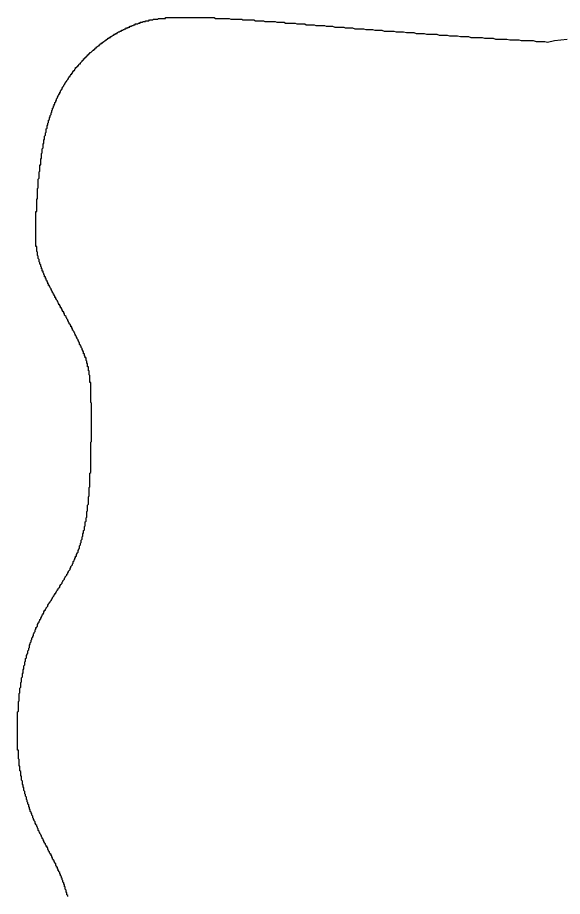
# Model space of a CAD drawing. Header units: millimetres. Extents: x 289 to 9778, y -894 to 6380.
# Drawn here: x 7126.77 to 7133.62, y 618.26 to 629.31 of the extents above; entities that cross this region are included whole.
import ezdxf

# ---------------------------------------------------------------- set-up
doc = ezdxf.new("R2010")
doc.units = ezdxf.units.MM

msp = doc.modelspace()

# ---------------------------------------------------------------- linework, layer by layer
for points in [[(7127.4, 618.258, 0), (7127.4, 618.268, 0), (7127.39, 618.278, 0), (7127.39, 618.278, 0), (7127.39, 618.288, 0), (7127.39, 618.288, 0), (7127.39, 618.298, 0), (7127.39, 618.308, 0), (7127.38, 618.308, 0), (7127.38, 618.318, 0), (7127.38, 618.328, 0), (7127.38, 618.328, 0), (7127.38, 618.338, 0), (7127.37, 618.348, 0), (7127.37, 618.348, 0), (7127.37, 618.358, 0), (7127.37, 618.358, 0), (7127.37, 618.368, 0), (7127.37, 618.378, 0), (7127.36, 618.378, 0), (7127.36, 618.388, 0), (7127.36, 618.398, 0), (7127.36, 618.398, 0), (7127.36, 618.408, 0), (7127.35, 618.408, 0), (7127.35, 618.418, 0), (7127.35, 618.428, 0), (7127.35, 618.428, 0), (7127.34, 618.438, 0), (7127.34, 618.438, 0), (7127.34, 618.448, 0), (7127.34, 618.458, 0), (7127.34, 618.458, 0), (7127.33, 618.468, 0), (7127.33, 618.478, 0), (7127.33, 618.478, 0), (7127.33, 618.488, 0), (7127.32, 618.488, 0), (7127.32, 618.498, 0), (7127.32, 618.508, 0), (7127.32, 618.508, 0), (7127.31, 618.518, 0), (7127.31, 618.518, 0), (7127.31, 618.528, 0), (7127.31, 618.538, 0), (7127.3, 618.538, 0), (7127.3, 618.548, 0), (7127.3, 618.548, 0), (7127.3, 618.558, 0), (7127.29, 618.568, 0), (7127.29, 618.568, 0), (7127.29, 618.578, 0), (7127.28, 618.578, 0), (7127.28, 618.588, 0), (7127.28, 618.598, 0), (7127.28, 618.598, 0), (7127.27, 618.608, 0), (7127.27, 618.608, 0), (7127.27, 618.618, 0), (7127.27, 618.628, 0), (7127.26, 618.628, 0), (7127.26, 618.638, 0), (7127.26, 618.638, 0), (7127.25, 618.648, 0), (7127.25, 618.658, 0), (7127.25, 618.658, 0), (7127.25, 618.668, 0), (7127.24, 618.678, 0), (7127.24, 618.678, 0), (7127.24, 618.688, 0), (7127.23, 618.688, 0), (7127.23, 618.698, 0), (7127.23, 618.708, 0), (7127.22, 618.708, 0), (7127.22, 618.718, 0), (7127.22, 618.718, 0), (7127.21, 618.728, 0), (7127.21, 618.738, 0), (7127.21, 618.738, 0), (7127.21, 618.748, 0), (7127.2, 618.748, 0), (7127.2, 618.758, 0), (7127.2, 618.768, 0), (7127.19, 618.768, 0), (7127.19, 618.778, 0), (7127.19, 618.788, 0), (7127.18, 618.788, 0), (7127.18, 618.798, 0), (7127.18, 618.798, 0), (7127.17, 618.808, 0), (7127.17, 618.818, 0), (7127.17, 618.818, 0), (7127.16, 618.828, 0), (7127.16, 618.838, 0), (7127.16, 618.838, 0), (7127.15, 618.848, 0), (7127.15, 618.848, 0), (7127.15, 618.858, 0), (7127.15, 618.868, 0), (7127.14, 618.868, 0), (7127.14, 618.878, 0), (7127.14, 618.888, 0), (7127.13, 618.888, 0), (7127.13, 618.898, 0), (7127.13, 618.898, 0), (7127.12, 618.908, 0), (7127.12, 618.918, 0), (7127.12, 618.918, 0), (7127.11, 618.928, 0), (7127.11, 618.938, 0), (7127.11, 618.938, 0), (7127.1, 618.948, 0), (7127.1, 618.958, 0), (7127.1, 618.958, 0), (7127.09, 618.968, 0), (7127.09, 618.978, 0), (7127.09, 618.978, 0), (7127.08, 618.988, 0), (7127.08, 618.988, 0), (7127.08, 618.998, 0), (7127.07, 619.008, 0), (7127.07, 619.008, 0), (7127.07, 619.018, 0), (7127.06, 619.028, 0), (7127.06, 619.028, 0), (7127.06, 619.038, 0), (7127.05, 619.048, 0), (7127.05, 619.048, 0), (7127.05, 619.058, 0), (7127.04, 619.068, 0), (7127.04, 619.068, 0), (7127.04, 619.078, 0), (7127.03, 619.088, 0), (7127.03, 619.088, 0), (7127.03, 619.098, 0), (7127.03, 619.108, 0), (7127.02, 619.118, 0), (7127.02, 619.118, 0), (7127.02, 619.128, 0), (7127.01, 619.138, 0), (7127.01, 619.138, 0), (7127.01, 619.148, 0), (7127, 619.158, 0), (7127, 619.158, 0), (7127, 619.168, 0), (7126.99, 619.178, 0), (7126.99, 619.178, 0), (7126.99, 619.188, 0), (7126.99, 619.198, 0), (7126.98, 619.208, 0), (7126.98, 619.208, 0), (7126.98, 619.218, 0), (7126.97, 619.228, 0), (7126.97, 619.228, 0), (7126.97, 619.238, 0), (7126.96, 619.248, 0), (7126.96, 619.258, 0), (7126.96, 619.258, 0), (7126.96, 619.268, 0), (7126.95, 619.278, 0), (7126.95, 619.278, 0), (7126.95, 619.288, 0), (7126.95, 619.298, 0), (7126.94, 619.308, 0), (7126.94, 619.308, 0), (7126.94, 619.318, 0), (7126.93, 619.328, 0), (7126.93, 619.338, 0), (7126.93, 619.338, 0), (7126.93, 619.348, 0), (7126.92, 619.358, 0), (7126.92, 619.368, 0), (7126.92, 619.368, 0), (7126.92, 619.378, 0), (7126.91, 619.388, 0), (7126.91, 619.388, 0), (7126.91, 619.398, 0), (7126.91, 619.408, 0), (7126.9, 619.418, 0), (7126.9, 619.418, 0), (7126.9, 619.428, 0), (7126.9, 619.438, 0), (7126.89, 619.448, 0), (7126.89, 619.448, 0), (7126.89, 619.458, 0), (7126.89, 619.468, 0), (7126.88, 619.478, 0), (7126.88, 619.488, 0), (7126.88, 619.488, 0), (7126.88, 619.498, 0), (7126.88, 619.508, 0), (7126.87, 619.518, 0), (7126.87, 619.518, 0), (7126.87, 619.528, 0), (7126.87, 619.538, 0), (7126.86, 619.548, 0), (7126.86, 619.548, 0), (7126.86, 619.558, 0), (7126.86, 619.568, 0), (7126.86, 619.578, 0), (7126.85, 619.588, 0), (7126.85, 619.588, 0), (7126.85, 619.598, 0), (7126.85, 619.608, 0), (7126.85, 619.618, 0), (7126.85, 619.628, 0), (7126.84, 619.628, 0), (7126.84, 619.638, 0), (7126.84, 619.648, 0), (7126.84, 619.658, 0), (7126.84, 619.658, 0), (7126.83, 619.668, 0), (7126.83, 619.678, 0), (7126.83, 619.688, 0), (7126.83, 619.698, 0), (7126.83, 619.708, 0), (7126.83, 619.708, 0), (7126.82, 619.718, 0), (7126.82, 619.728, 0), (7126.82, 619.738, 0), (7126.82, 619.748, 0), (7126.82, 619.748, 0), (7126.82, 619.758, 0), (7126.82, 619.768, 0), (7126.81, 619.778, 0), (7126.81, 619.788, 0), (7126.81, 619.788, 0), (7126.81, 619.798, 0), (7126.81, 619.808, 0), (7126.81, 619.818, 0), (7126.81, 619.828, 0), (7126.8, 619.838, 0), (7126.8, 619.838, 0), (7126.8, 619.848, 0), (7126.8, 619.858, 0), (7126.8, 619.868, 0), (7126.8, 619.878, 0), (7126.8, 619.888, 0), (7126.8, 619.898, 0), (7126.79, 619.898, 0), (7126.79, 619.908, 0), (7126.79, 619.918, 0), (7126.79, 619.928, 0), (7126.79, 619.938, 0), (7126.79, 619.948, 0), (7126.79, 619.958, 0), (7126.79, 619.958, 0), (7126.79, 619.968, 0), (7126.79, 619.978, 0), (7126.78, 619.988, 0), (7126.78, 619.998, 0), (7126.78, 620.008, 0), (7126.78, 620.018, 0), (7126.78, 620.018, 0), (7126.78, 620.028, 0), (7126.78, 620.038, 0), (7126.78, 620.048, 0), (7126.78, 620.058, 0), (7126.78, 620.068, 0), (7126.78, 620.078, 0), (7126.78, 620.088, 0), (7126.78, 620.098, 0), (7126.77, 620.098, 0), (7126.77, 620.108, 0), (7126.77, 620.118, 0), (7126.77, 620.128, 0), (7126.77, 620.138, 0), (7126.77, 620.148, 0), (7126.77, 620.158, 0), (7126.77, 620.168, 0), (7126.77, 620.178, 0), (7126.77, 620.188, 0), (7126.77, 620.188, 0), (7126.77, 620.198, 0), (7126.77, 620.208, 0), (7126.77, 620.218, 0), (7126.77, 620.228, 0), (7126.77, 620.238, 0), (7126.77, 620.248, 0), (7126.77, 620.258, 0), (7126.77, 620.268, 0), (7126.77, 620.278, 0), (7126.77, 620.288, 0), (7126.77, 620.298, 0), (7126.77, 620.308, 0), (7126.77, 620.318, 0), (7126.77, 620.318, 0), (7126.77, 620.328, 0), (7126.77, 620.338, 0), (7126.77, 620.348, 0), (7126.77, 620.358, 0), (7126.77, 620.368, 0), (7126.77, 620.378, 0), (7126.77, 620.388, 0), (7126.77, 620.398, 0), (7126.77, 620.408, 0), (7126.77, 620.418, 0), (7126.77, 620.428, 0), (7126.77, 620.438, 0), (7126.77, 620.448, 0), (7126.77, 620.458, 0), (7126.77, 620.468, 0), (7126.77, 620.478, 0), (7126.77, 620.488, 0), (7126.77, 620.498, 0), (7126.77, 620.508, 0), (7126.77, 620.518, 0), (7126.77, 620.528, 0), (7126.77, 620.538, 0), (7126.77, 620.548, 0), (7126.77, 620.558, 0), (7126.77, 620.568, 0), (7126.77, 620.578, 0), (7126.78, 620.588, 0), (7126.78, 620.598, 0), (7126.78, 620.608, 0), (7126.78, 620.618, 0), (7126.78, 620.628, 0), (7126.78, 620.638, 0), (7126.78, 620.648, 0), (7126.78, 620.658, 0), (7126.78, 620.668, 0), (7126.78, 620.678, 0), (7126.78, 620.688, 0), (7126.78, 620.698, 0), (7126.78, 620.708, 0), (7126.79, 620.718, 0), (7126.79, 620.728, 0), (7126.79, 620.738, 0), (7126.79, 620.748, 0), (7126.79, 620.758, 0), (7126.79, 620.768, 0), (7126.79, 620.778, 0), (7126.79, 620.788, 0), (7126.79, 620.798, 0), (7126.79, 620.808, 0), (7126.8, 620.818, 0), (7126.8, 620.828, 0), (7126.8, 620.838, 0), (7126.8, 620.848, 0), (7126.8, 620.858, 0), (7126.8, 620.868, 0), (7126.8, 620.878, 0), (7126.81, 620.888, 0), (7126.81, 620.898, 0), (7126.81, 620.908, 0), (7126.81, 620.918, 0), (7126.81, 620.928, 0), (7126.81, 620.938, 0), (7126.81, 620.948, 0), (7126.82, 620.958, 0), (7126.82, 620.968, 0), (7126.82, 620.978, 0), (7126.82, 620.988, 0), (7126.82, 620.998, 0), (7126.82, 621.008, 0), (7126.83, 621.018, 0), (7126.83, 621.028, 0), (7126.83, 621.038, 0), (7126.83, 621.048, 0), (7126.83, 621.058, 0), (7126.84, 621.068, 0), (7126.84, 621.078, 0), (7126.84, 621.088, 0), (7126.84, 621.098, 0), (7126.84, 621.108, 0), (7126.85, 621.118, 0), (7126.85, 621.128, 0), (7126.85, 621.138, 0), (7126.85, 621.148, 0), (7126.85, 621.158, 0), (7126.86, 621.168, 0), (7126.86, 621.178, 0), (7126.86, 621.188, 0), (7126.86, 621.198, 0), (7126.86, 621.208, 0), (7126.87, 621.218, 0), (7126.87, 621.228, 0), (7126.87, 621.238, 0), (7126.87, 621.248, 0), (7126.88, 621.258, 0), (7126.88, 621.268, 0), (7126.88, 621.278, 0), (7126.88, 621.288, 0), (7126.89, 621.298, 0), (7126.89, 621.308, 0), (7126.89, 621.308, 0), (7126.9, 621.318, 0), (7126.9, 621.328, 0), (7126.9, 621.338, 0), (7126.9, 621.348, 0), (7126.91, 621.358, 0), (7126.91, 621.368, 0), (7126.91, 621.378, 0), (7126.92, 621.388, 0), (7126.92, 621.398, 0), (7126.92, 621.408, 0), (7126.92, 621.418, 0), (7126.93, 621.428, 0), (7126.93, 621.438, 0), (7126.93, 621.448, 0), (7126.94, 621.458, 0), (7126.94, 621.468, 0), (7126.94, 621.478, 0), (7126.95, 621.488, 0), (7126.95, 621.498, 0), (7126.95, 621.508, 0), (7126.96, 621.518, 0), (7126.96, 621.528, 0), (7126.96, 621.528, 0), (7126.97, 621.538, 0), (7126.97, 621.548, 0), (7126.97, 621.558, 0), (7126.98, 621.568, 0), (7126.98, 621.578, 0), (7126.99, 621.588, 0), (7126.99, 621.598, 0), (7126.99, 621.608, 0), (7127, 621.618, 0), (7127, 621.628, 0), (7127, 621.638, 0), (7127.01, 621.638, 0), (7127.01, 621.648, 0), (7127.02, 621.658, 0), (7127.02, 621.668, 0), (7127.02, 621.678, 0), (7127.03, 621.688, 0), (7127.03, 621.698, 0), (7127.04, 621.708, 0), (7127.04, 621.718, 0), (7127.04, 621.718, 0), (7127.05, 621.728, 0), (7127.05, 621.738, 0), (7127.06, 621.748, 0), (7127.06, 621.758, 0), (7127.07, 621.768, 0), (7127.07, 621.768, 0), (7127.07, 621.778, 0), (7127.08, 621.788, 0), (7127.08, 621.798, 0), (7127.09, 621.808, 0), (7127.09, 621.818, 0), (7127.1, 621.818, 0), (7127.1, 621.828, 0), (7127.1, 621.838, 0), (7127.11, 621.848, 0), (7127.11, 621.858, 0), (7127.12, 621.858, 0), (7127.12, 621.868, 0), (7127.13, 621.878, 0), (7127.13, 621.888, 0), (7127.14, 621.898, 0), (7127.14, 621.898, 0), (7127.15, 621.908, 0), (7127.15, 621.918, 0), (7127.15, 621.928, 0), (7127.16, 621.928, 0), (7127.16, 621.938, 0), (7127.17, 621.948, 0), (7127.17, 621.958, 0), (7127.18, 621.958, 0), (7127.18, 621.968, 0), (7127.19, 621.978, 0), (7127.19, 621.988, 0), (7127.2, 621.988, 0), (7127.2, 621.998, 0), (7127.21, 622.008, 0), (7127.21, 622.018, 0), (7127.21, 622.018, 0), (7127.22, 622.028, 0), (7127.22, 622.038, 0), (7127.23, 622.038, 0), (7127.23, 622.048, 0), (7127.24, 622.058, 0), (7127.24, 622.068, 0), (7127.25, 622.068, 0), (7127.25, 622.078, 0), (7127.26, 622.088, 0), (7127.26, 622.098, 0), (7127.26, 622.098, 0), (7127.27, 622.108, 0), (7127.27, 622.118, 0), (7127.28, 622.118, 0), (7127.28, 622.128, 0), (7127.29, 622.138, 0), (7127.29, 622.138, 0), (7127.3, 622.148, 0), (7127.3, 622.158, 0), (7127.3, 622.168, 0), (7127.31, 622.168, 0), (7127.31, 622.178, 0), (7127.32, 622.188, 0), (7127.32, 622.188, 0), (7127.33, 622.198, 0), (7127.33, 622.208, 0), (7127.34, 622.218, 0), (7127.34, 622.218, 0), (7127.34, 622.228, 0), (7127.35, 622.238, 0), (7127.35, 622.238, 0), (7127.36, 622.248, 0), (7127.36, 622.258, 0), (7127.36, 622.258, 0), (7127.37, 622.268, 0), (7127.37, 622.278, 0), (7127.38, 622.288, 0), (7127.38, 622.288, 0), (7127.39, 622.298, 0), (7127.39, 622.308, 0), (7127.39, 622.308, 0), (7127.4, 622.318, 0), (7127.4, 622.328, 0), (7127.41, 622.338, 0), (7127.41, 622.338, 0), (7127.41, 622.348, 0), (7127.42, 622.358, 0), (7127.42, 622.358, 0), (7127.43, 622.368, 0), (7127.43, 622.378, 0), (7127.43, 622.388, 0), (7127.44, 622.388, 0), (7127.44, 622.398, 0), (7127.44, 622.408, 0), (7127.45, 622.418, 0), (7127.45, 622.418, 0), (7127.46, 622.428, 0), (7127.46, 622.438, 0), (7127.46, 622.438, 0), (7127.47, 622.448, 0), (7127.47, 622.458, 0), (7127.47, 622.468, 0), (7127.48, 622.478, 0), (7127.48, 622.478, 0), (7127.48, 622.488, 0), (7127.49, 622.498, 0), (7127.49, 622.508, 0), (7127.49, 622.508, 0), (7127.5, 622.518, 0), (7127.5, 622.528, 0), (7127.5, 622.538, 0), (7127.51, 622.538, 0), (7127.51, 622.548, 0), (7127.51, 622.558, 0), (7127.52, 622.568, 0), (7127.52, 622.578, 0), (7127.52, 622.578, 0), (7127.53, 622.588, 0), (7127.53, 622.598, 0), (7127.53, 622.608, 0), (7127.54, 622.618, 0), (7127.54, 622.628, 0), (7127.54, 622.628, 0), (7127.55, 622.638, 0), (7127.55, 622.648, 0), (7127.55, 622.658, 0), (7127.55, 622.668, 0), (7127.56, 622.678, 0), (7127.56, 622.688, 0), (7127.56, 622.688, 0), (7127.56, 622.698, 0), (7127.57, 622.708, 0), (7127.57, 622.718, 0), (7127.57, 622.728, 0), (7127.57, 622.738, 0), (7127.58, 622.748, 0), (7127.58, 622.758, 0), (7127.58, 622.768, 0), (7127.58, 622.778, 0), (7127.59, 622.788, 0), (7127.59, 622.798, 0), (7127.59, 622.808, 0), (7127.59, 622.818, 0), (7127.6, 622.828, 0), (7127.6, 622.838, 0), (7127.6, 622.848, 0), (7127.6, 622.858, 0), (7127.61, 622.868, 0), (7127.61, 622.878, 0), (7127.61, 622.888, 0), (7127.61, 622.898, 0), (7127.61, 622.908, 0), (7127.62, 622.918, 0), (7127.62, 622.928, 0), (7127.62, 622.938, 0), (7127.62, 622.948, 0), (7127.62, 622.958, 0), (7127.62, 622.968, 0), (7127.63, 622.978, 0), (7127.63, 622.988, 0), (7127.63, 622.998, 0), (7127.63, 623.008, 0), (7127.63, 623.018, 0), (7127.64, 623.028, 0), (7127.64, 623.038, 0), (7127.64, 623.058, 0), (7127.64, 623.068, 0), (7127.64, 623.078, 0), (7127.64, 623.088, 0), (7127.64, 623.098, 0), (7127.65, 623.108, 0), (7127.65, 623.118, 0), (7127.65, 623.128, 0), (7127.65, 623.148, 0), (7127.65, 623.158, 0), (7127.65, 623.168, 0), (7127.65, 623.178, 0), (7127.66, 623.188, 0), (7127.66, 623.198, 0), (7127.66, 623.208, 0), (7127.66, 623.228, 0), (7127.66, 623.238, 0), (7127.66, 623.248, 0), (7127.66, 623.258, 0), (7127.66, 623.268, 0), (7127.66, 623.278, 0), (7127.67, 623.298, 0), (7127.67, 623.308, 0), (7127.67, 623.318, 0), (7127.67, 623.328, 0), (7127.67, 623.338, 0), (7127.67, 623.348, 0), (7127.67, 623.368, 0), (7127.67, 623.378, 0), (7127.67, 623.388, 0), (7127.67, 623.398, 0), (7127.68, 623.408, 0), (7127.68, 623.418, 0), (7127.68, 623.438, 0), (7127.68, 623.448, 0), (7127.68, 623.458, 0), (7127.68, 623.468, 0), (7127.68, 623.478, 0), (7127.68, 623.498, 0), (7127.68, 623.508, 0), (7127.68, 623.518, 0), (7127.68, 623.528, 0), (7127.68, 623.538, 0), (7127.68, 623.558, 0), (7127.68, 623.568, 0), (7127.68, 623.578, 0), (7127.69, 623.588, 0), (7127.69, 623.598, 0), (7127.69, 623.608, 0), (7127.69, 623.628, 0), (7127.69, 623.638, 0), (7127.69, 623.648, 0), (7127.69, 623.658, 0), (7127.69, 623.668, 0), (7127.69, 623.688, 0), (7127.69, 623.698, 0), (7127.69, 623.708, 0), (7127.69, 623.718, 0), (7127.69, 623.728, 0), (7127.69, 623.738, 0), (7127.69, 623.758, 0), (7127.69, 623.768, 0), (7127.69, 623.778, 0), (7127.69, 623.788, 0), (7127.69, 623.798, 0), (7127.69, 623.808, 0), (7127.69, 623.818, 0), (7127.69, 623.838, 0), (7127.69, 623.848, 0), (7127.69, 623.858, 0), (7127.69, 623.868, 0), (7127.69, 623.878, 0), (7127.69, 623.888, 0), (7127.69, 623.898, 0), (7127.69, 623.918, 0), (7127.69, 623.928, 0), (7127.69, 623.938, 0), (7127.69, 623.948, 0), (7127.69, 623.958, 0), (7127.69, 623.968, 0), (7127.7, 623.978, 0), (7127.7, 623.988, 0), (7127.7, 623.998, 0), (7127.7, 624.018, 0), (7127.7, 624.028, 0), (7127.7, 624.038, 0), (7127.7, 624.048, 0), (7127.7, 624.058, 0), (7127.7, 624.068, 0), (7127.7, 624.078, 0), (7127.7, 624.088, 0), (7127.7, 624.098, 0), (7127.7, 624.108, 0), (7127.7, 624.118, 0), (7127.7, 624.128, 0), (7127.7, 624.138, 0), (7127.7, 624.148, 0), (7127.7, 624.158, 0), (7127.7, 624.168, 0), (7127.7, 624.178, 0), (7127.7, 624.188, 0), (7127.7, 624.198, 0), (7127.7, 624.208, 0), (7127.7, 624.218, 0), (7127.7, 624.228, 0), (7127.7, 624.238, 0), (7127.7, 624.248, 0), (7127.7, 624.258, 0), (7127.7, 624.268, 0), (7127.7, 624.278, 0), (7127.7, 624.288, 0), (7127.7, 624.298, 0), (7127.7, 624.308, 0), (7127.7, 624.318, 0), (7127.7, 624.318, 0), (7127.7, 624.328, 0), (7127.7, 624.338, 0), (7127.7, 624.348, 0), (7127.7, 624.358, 0), (7127.7, 624.368, 0), (7127.7, 624.378, 0), (7127.7, 624.388, 0), (7127.7, 624.388, 0), (7127.7, 624.398, 0), (7127.7, 624.408, 0), (7127.7, 624.418, 0), (7127.7, 624.428, 0), (7127.7, 624.428, 0), (7127.7, 624.438, 0), (7127.7, 624.448, 0), (7127.7, 624.458, 0), (7127.69, 624.468, 0), (7127.69, 624.468, 0), (7127.69, 624.478, 0), (7127.69, 624.488, 0), (7127.69, 624.498, 0), (7127.69, 624.498, 0), (7127.69, 624.508, 0), (7127.69, 624.518, 0), (7127.69, 624.528, 0), (7127.69, 624.528, 0), (7127.69, 624.538, 0), (7127.69, 624.548, 0), (7127.69, 624.558, 0), (7127.69, 624.558, 0), (7127.69, 624.568, 0), (7127.69, 624.578, 0), (7127.69, 624.578, 0), (7127.69, 624.588, 0), (7127.69, 624.598, 0), (7127.69, 624.598, 0), (7127.69, 624.608, 0), (7127.69, 624.618, 0), (7127.69, 624.618, 0), (7127.69, 624.628, 0), (7127.69, 624.638, 0), (7127.69, 624.638, 0), (7127.69, 624.648, 0), (7127.69, 624.648, 0), (7127.69, 624.658, 0), (7127.69, 624.668, 0), (7127.69, 624.668, 0), (7127.69, 624.678, 0), (7127.69, 624.688, 0), (7127.69, 624.688, 0), (7127.69, 624.698, 0), (7127.69, 624.698, 0), (7127.69, 624.708, 0), (7127.69, 624.718, 0), (7127.68, 624.718, 0), (7127.68, 624.728, 0), (7127.68, 624.728, 0), (7127.68, 624.738, 0), (7127.68, 624.738, 0), (7127.68, 624.748, 0), (7127.68, 624.758, 0), (7127.68, 624.758, 0), (7127.68, 624.768, 0), (7127.68, 624.768, 0), (7127.68, 624.778, 0), (7127.68, 624.778, 0), (7127.68, 624.788, 0), (7127.68, 624.788, 0), (7127.68, 624.798, 0), (7127.68, 624.808, 0), (7127.68, 624.808, 0), (7127.67, 624.818, 0), (7127.67, 624.818, 0), (7127.67, 624.828, 0), (7127.67, 624.828, 0), (7127.67, 624.838, 0), (7127.67, 624.838, 0), (7127.67, 624.848, 0), (7127.67, 624.848, 0), (7127.67, 624.858, 0), (7127.67, 624.858, 0), (7127.67, 624.868, 0), (7127.66, 624.868, 0), (7127.66, 624.878, 0), (7127.66, 624.878, 0), (7127.66, 624.888, 0), (7127.66, 624.888, 0), (7127.66, 624.898, 0), (7127.66, 624.898, 0), (7127.66, 624.908, 0), (7127.66, 624.908, 0), (7127.66, 624.918, 0), (7127.65, 624.918, 0), (7127.65, 624.928, 0), (7127.65, 624.928, 0), (7127.65, 624.938, 0), (7127.65, 624.938, 0), (7127.65, 624.948, 0), (7127.65, 624.948, 0), (7127.65, 624.958, 0), (7127.64, 624.958, 0), (7127.64, 624.968, 0), (7127.64, 624.968, 0), (7127.64, 624.978, 0), (7127.64, 624.978, 0), (7127.64, 624.988, 0), (7127.64, 624.988, 0), (7127.63, 624.998, 0), (7127.63, 624.998, 0), (7127.63, 625.008, 0), (7127.63, 625.008, 0), (7127.63, 625.018, 0), (7127.63, 625.028, 0), (7127.62, 625.028, 0), (7127.62, 625.038, 0), (7127.62, 625.038, 0), (7127.62, 625.048, 0), (7127.62, 625.048, 0), (7127.61, 625.058, 0), (7127.61, 625.058, 0), (7127.61, 625.068, 0), (7127.61, 625.068, 0), (7127.61, 625.078, 0), (7127.6, 625.078, 0), (7127.6, 625.088, 0), (7127.6, 625.088, 0), (7127.6, 625.098, 0), (7127.6, 625.108, 0), (7127.59, 625.108, 0), (7127.59, 625.118, 0), (7127.59, 625.118, 0), (7127.59, 625.128, 0), (7127.58, 625.128, 0), (7127.58, 625.138, 0), (7127.58, 625.148, 0), (7127.58, 625.148, 0), (7127.57, 625.158, 0), (7127.57, 625.158, 0), (7127.57, 625.168, 0), (7127.57, 625.178, 0), (7127.56, 625.178, 0), (7127.56, 625.188, 0), (7127.56, 625.188, 0), (7127.55, 625.198, 0), (7127.55, 625.208, 0), (7127.55, 625.208, 0), (7127.55, 625.218, 0), (7127.54, 625.228, 0), (7127.54, 625.228, 0), (7127.54, 625.238, 0), (7127.53, 625.238, 0), (7127.53, 625.248, 0), (7127.53, 625.258, 0), (7127.53, 625.258, 0), (7127.52, 625.268, 0), (7127.52, 625.278, 0), (7127.52, 625.278, 0), (7127.51, 625.288, 0), (7127.51, 625.298, 0), (7127.51, 625.298, 0), (7127.5, 625.308, 0), (7127.5, 625.318, 0), (7127.5, 625.318, 0), (7127.49, 625.328, 0), (7127.49, 625.338, 0), (7127.49, 625.338, 0), (7127.48, 625.348, 0), (7127.48, 625.358, 0), (7127.48, 625.358, 0), (7127.47, 625.368, 0), (7127.47, 625.378, 0), (7127.46, 625.378, 0), (7127.46, 625.388, 0), (7127.46, 625.398, 0), (7127.45, 625.398, 0), (7127.45, 625.408, 0), (7127.45, 625.418, 0), (7127.44, 625.418, 0), (7127.44, 625.428, 0), (7127.44, 625.438, 0), (7127.43, 625.448, 0), (7127.43, 625.448, 0), (7127.42, 625.458, 0), (7127.42, 625.468, 0), (7127.42, 625.468, 0), (7127.41, 625.478, 0), (7127.41, 625.488, 0), (7127.41, 625.488, 0), (7127.4, 625.498, 0), (7127.4, 625.508, 0), (7127.39, 625.518, 0), (7127.39, 625.518, 0), (7127.39, 625.528, 0), (7127.38, 625.538, 0), (7127.38, 625.538, 0), (7127.38, 625.548, 0), (7127.37, 625.558, 0), (7127.37, 625.558, 0), (7127.36, 625.568, 0), (7127.36, 625.578, 0), (7127.36, 625.588, 0), (7127.35, 625.588, 0), (7127.35, 625.598, 0), (7127.35, 625.608, 0), (7127.34, 625.608, 0), (7127.34, 625.618, 0), (7127.33, 625.628, 0), (7127.33, 625.628, 0), (7127.33, 625.638, 0), (7127.32, 625.648, 0), (7127.32, 625.658, 0), (7127.31, 625.658, 0), (7127.31, 625.668, 0), (7127.31, 625.678, 0), (7127.3, 625.678, 0), (7127.3, 625.688, 0), (7127.3, 625.698, 0), (7127.29, 625.698, 0), (7127.29, 625.708, 0), (7127.28, 625.718, 0), (7127.28, 625.718, 0), (7127.28, 625.728, 0), (7127.27, 625.738, 0), (7127.27, 625.738, 0), (7127.27, 625.748, 0), (7127.26, 625.758, 0), (7127.26, 625.768, 0), (7127.25, 625.768, 0), (7127.25, 625.778, 0), (7127.25, 625.788, 0), (7127.24, 625.788, 0), (7127.24, 625.798, 0), (7127.24, 625.808, 0), (7127.23, 625.808, 0), (7127.23, 625.818, 0), (7127.23, 625.828, 0), (7127.22, 625.828, 0), (7127.22, 625.838, 0), (7127.21, 625.848, 0), (7127.21, 625.848, 0), (7127.21, 625.858, 0), (7127.2, 625.868, 0), (7127.2, 625.868, 0), (7127.2, 625.878, 0), (7127.19, 625.888, 0), (7127.19, 625.888, 0), (7127.19, 625.898, 0), (7127.18, 625.908, 0), (7127.18, 625.908, 0), (7127.18, 625.918, 0), (7127.17, 625.928, 0), (7127.17, 625.928, 0), (7127.17, 625.938, 0), (7127.16, 625.938, 0), (7127.16, 625.948, 0), (7127.16, 625.958, 0), (7127.15, 625.958, 0), (7127.15, 625.968, 0), (7127.15, 625.978, 0), (7127.15, 625.978, 0), (7127.14, 625.988, 0), (7127.14, 625.998, 0), (7127.14, 625.998, 0), (7127.13, 626.008, 0), (7127.13, 626.008, 0), (7127.13, 626.018, 0), (7127.13, 626.028, 0), (7127.12, 626.028, 0), (7127.12, 626.038, 0), (7127.12, 626.048, 0), (7127.11, 626.048, 0), (7127.11, 626.058, 0), (7127.11, 626.058, 0), (7127.11, 626.068, 0), (7127.1, 626.078, 0), (7127.1, 626.078, 0), (7127.1, 626.088, 0), (7127.1, 626.088, 0), (7127.09, 626.098, 0), (7127.09, 626.108, 0), (7127.09, 626.108, 0), (7127.09, 626.118, 0), (7127.08, 626.118, 0), (7127.08, 626.128, 0), (7127.08, 626.138, 0), (7127.08, 626.138, 0), (7127.08, 626.148, 0), (7127.07, 626.148, 0), (7127.07, 626.158, 0), (7127.07, 626.158, 0), (7127.07, 626.168, 0), (7127.06, 626.178, 0), (7127.06, 626.178, 0), (7127.06, 626.188, 0), (7127.06, 626.188, 0), (7127.06, 626.198, 0), (7127.06, 626.198, 0), (7127.05, 626.208, 0), (7127.05, 626.218, 0), (7127.05, 626.218, 0), (7127.05, 626.228, 0), (7127.05, 626.228, 0), (7127.04, 626.238, 0), (7127.04, 626.238, 0), (7127.04, 626.248, 0), (7127.04, 626.258, 0), (7127.04, 626.258, 0), (7127.04, 626.268, 0), (7127.04, 626.268, 0), (7127.03, 626.278, 0), (7127.03, 626.278, 0), (7127.03, 626.288, 0), (7127.03, 626.288, 0), (7127.03, 626.298, 0), (7127.03, 626.308, 0), (7127.03, 626.308, 0), (7127.02, 626.318, 0), (7127.02, 626.318, 0), (7127.02, 626.328, 0), (7127.02, 626.328, 0), (7127.02, 626.338, 0), (7127.02, 626.338, 0), (7127.02, 626.348, 0), (7127.02, 626.358, 0), (7127.02, 626.358, 0), (7127.01, 626.368, 0), (7127.01, 626.368, 0), (7127.01, 626.378, 0), (7127.01, 626.378, 0), (7127.01, 626.388, 0), (7127.01, 626.388, 0), (7127.01, 626.398, 0), (7127.01, 626.408, 0), (7127.01, 626.408, 0), (7127.01, 626.418, 0), (7127.01, 626.418, 0), (7127.01, 626.428, 0), (7127, 626.428, 0), (7127, 626.438, 0), (7127, 626.438, 0), (7127, 626.448, 0), (7127, 626.448, 0), (7127, 626.458, 0), (7127, 626.468, 0), (7127, 626.468, 0), (7127, 626.478, 0), (7127, 626.478, 0), (7127, 626.488, 0), (7127, 626.488, 0), (7127, 626.498, 0), (7127, 626.498, 0), (7127, 626.508, 0), (7127, 626.518, 0), (7127, 626.518, 0), (7127, 626.528, 0), (7127, 626.528, 0), (7127, 626.538, 0), (7127, 626.538, 0), (7127, 626.548, 0), (7127, 626.548, 0), (7127, 626.558, 0), (7127, 626.568, 0), (7127, 626.568, 0), (7127, 626.578, 0), (7127, 626.578, 0), (7127, 626.588, 0), (7127, 626.588, 0), (7127, 626.598, 0), (7127, 626.598, 0), (7127, 626.608, 0), (7127, 626.618, 0), (7127, 626.618, 0), (7127, 626.628, 0), (7127, 626.628, 0), (7127, 626.638, 0), (7127, 626.638, 0), (7127, 626.648, 0), (7127, 626.658, 0), (7127, 626.658, 0), (7127, 626.668, 0), (7127, 626.668, 0), (7127, 626.678, 0), (7127, 626.678, 0), (7127, 626.688, 0), (7127, 626.698, 0), (7127, 626.698, 0), (7127, 626.708, 0), (7127, 626.708, 0), (7127, 626.718, 0), (7127, 626.728, 0), (7127, 626.728, 0), (7127, 626.738, 0), (7127, 626.738, 0), (7127, 626.748, 0), (7127, 626.758, 0), (7127, 626.758, 0), (7127, 626.768, 0), (7127, 626.778, 0), (7127, 626.778, 0), (7127, 626.788, 0), (7127, 626.788, 0), (7127, 626.798, 0), (7127, 626.808, 0), (7127, 626.808, 0), (7127, 626.818, 0), (7127, 626.828, 0), (7127, 626.828, 0), (7127, 626.838, 0), (7127, 626.848, 0), (7127, 626.848, 0), (7127, 626.858, 0), (7127, 626.868, 0), (7127.01, 626.868, 0), (7127.01, 626.878, 0), (7127.01, 626.888, 0), (7127.01, 626.888, 0), (7127.01, 626.898, 0), (7127.01, 626.908, 0), (7127.01, 626.908, 0), (7127.01, 626.918, 0), (7127.01, 626.928, 0), (7127.01, 626.938, 0), (7127.01, 626.938, 0), (7127.01, 626.948, 0), (7127.01, 626.958, 0), (7127.01, 626.968, 0), (7127.01, 626.968, 0), (7127.01, 626.978, 0), (7127.01, 626.988, 0), (7127.01, 626.998, 0), (7127.01, 626.998, 0), (7127.01, 627.008, 0), (7127.01, 627.018, 0), (7127.01, 627.028, 0), (7127.02, 627.028, 0), (7127.02, 627.038, 0), (7127.02, 627.048, 0), (7127.02, 627.058, 0), (7127.02, 627.058, 0), (7127.02, 627.068, 0), (7127.02, 627.078, 0), (7127.02, 627.088, 0), (7127.02, 627.098, 0), (7127.02, 627.098, 0), (7127.02, 627.108, 0), (7127.02, 627.118, 0), (7127.02, 627.128, 0), (7127.02, 627.138, 0), (7127.02, 627.138, 0), (7127.02, 627.148, 0), (7127.02, 627.158, 0), (7127.03, 627.168, 0), (7127.03, 627.178, 0), (7127.03, 627.188, 0), (7127.03, 627.188, 0), (7127.03, 627.198, 0), (7127.03, 627.208, 0), (7127.03, 627.218, 0), (7127.03, 627.228, 0), (7127.03, 627.228, 0), (7127.03, 627.238, 0), (7127.03, 627.248, 0), (7127.03, 627.258, 0), (7127.03, 627.268, 0), (7127.03, 627.278, 0), (7127.04, 627.288, 0), (7127.04, 627.288, 0), (7127.04, 627.298, 0), (7127.04, 627.308, 0), (7127.04, 627.318, 0), (7127.04, 627.328, 0), (7127.04, 627.338, 0), (7127.04, 627.338, 0), (7127.04, 627.348, 0), (7127.04, 627.358, 0), (7127.04, 627.368, 0), (7127.05, 627.378, 0), (7127.05, 627.388, 0), (7127.05, 627.398, 0), (7127.05, 627.398, 0), (7127.05, 627.408, 0), (7127.05, 627.418, 0), (7127.05, 627.428, 0), (7127.05, 627.438, 0), (7127.05, 627.448, 0), (7127.05, 627.458, 0), (7127.06, 627.458, 0), (7127.06, 627.468, 0), (7127.06, 627.478, 0), (7127.06, 627.488, 0), (7127.06, 627.498, 0), (7127.06, 627.508, 0), (7127.06, 627.518, 0), (7127.06, 627.528, 0), (7127.06, 627.528, 0), (7127.07, 627.538, 0), (7127.07, 627.548, 0), (7127.07, 627.558, 0), (7127.07, 627.568, 0), (7127.07, 627.578, 0), (7127.07, 627.588, 0), (7127.07, 627.588, 0), (7127.07, 627.598, 0), (7127.08, 627.608, 0), (7127.08, 627.618, 0), (7127.08, 627.628, 0), (7127.08, 627.638, 0), (7127.08, 627.648, 0), (7127.08, 627.648, 0), (7127.08, 627.658, 0), (7127.09, 627.668, 0), (7127.09, 627.678, 0), (7127.09, 627.688, 0), (7127.09, 627.698, 0), (7127.09, 627.708, 0), (7127.09, 627.708, 0), (7127.09, 627.718, 0), (7127.1, 627.728, 0), (7127.1, 627.738, 0), (7127.1, 627.748, 0), (7127.1, 627.758, 0), (7127.1, 627.758, 0), (7127.1, 627.768, 0), (7127.11, 627.778, 0), (7127.11, 627.788, 0), (7127.11, 627.798, 0), (7127.11, 627.808, 0), (7127.11, 627.808, 0), (7127.11, 627.818, 0), (7127.12, 627.828, 0), (7127.12, 627.838, 0), (7127.12, 627.848, 0), (7127.12, 627.858, 0), (7127.12, 627.858, 0), (7127.13, 627.868, 0), (7127.13, 627.878, 0), (7127.13, 627.888, 0), (7127.13, 627.898, 0), (7127.13, 627.898, 0), (7127.13, 627.908, 0), (7127.14, 627.918, 0), (7127.14, 627.928, 0), (7127.14, 627.938, 0), (7127.14, 627.938, 0), (7127.14, 627.948, 0), (7127.15, 627.958, 0), (7127.15, 627.968, 0), (7127.15, 627.978, 0), (7127.15, 627.978, 0), (7127.16, 627.988, 0), (7127.16, 627.998, 0), (7127.16, 628.008, 0), (7127.16, 628.018, 0), (7127.16, 628.018, 0), (7127.17, 628.028, 0), (7127.17, 628.038, 0), (7127.17, 628.048, 0), (7127.17, 628.048, 0), (7127.18, 628.058, 0), (7127.18, 628.068, 0), (7127.18, 628.078, 0), (7127.18, 628.078, 0), (7127.19, 628.088, 0), (7127.19, 628.098, 0), (7127.19, 628.108, 0), (7127.19, 628.108, 0), (7127.2, 628.118, 0), (7127.2, 628.128, 0), (7127.2, 628.128, 0), (7127.2, 628.138, 0), (7127.21, 628.148, 0), (7127.21, 628.158, 0), (7127.21, 628.158, 0), (7127.21, 628.168, 0), (7127.22, 628.178, 0), (7127.22, 628.178, 0), (7127.22, 628.188, 0), (7127.22, 628.198, 0), (7127.23, 628.198, 0), (7127.23, 628.208, 0), (7127.23, 628.218, 0), (7127.24, 628.218, 0), (7127.24, 628.228, 0), (7127.24, 628.238, 0), (7127.24, 628.238, 0), (7127.25, 628.248, 0), (7127.25, 628.258, 0), (7127.25, 628.258, 0), (7127.26, 628.268, 0), (7127.26, 628.278, 0), (7127.26, 628.278, 0), (7127.26, 628.288, 0), (7127.27, 628.298, 0), (7127.27, 628.298, 0), (7127.27, 628.308, 0), (7127.28, 628.318, 0), (7127.28, 628.318, 0), (7127.28, 628.328, 0), (7127.29, 628.338, 0), (7127.29, 628.338, 0), (7127.29, 628.348, 0), (7127.3, 628.348, 0), (7127.3, 628.358, 0), (7127.3, 628.368, 0), (7127.31, 628.368, 0), (7127.31, 628.378, 0), (7127.31, 628.378, 0), (7127.31, 628.388, 0), (7127.32, 628.398, 0), (7127.32, 628.398, 0), (7127.32, 628.408, 0), (7127.33, 628.408, 0), (7127.33, 628.418, 0), (7127.33, 628.428, 0), (7127.34, 628.428, 0), (7127.34, 628.438, 0), (7127.34, 628.438, 0), (7127.35, 628.448, 0), (7127.35, 628.458, 0), (7127.35, 628.458, 0), (7127.36, 628.468, 0), (7127.36, 628.468, 0), (7127.37, 628.478, 0), (7127.37, 628.478, 0), (7127.37, 628.488, 0), (7127.38, 628.498, 0), (7127.38, 628.498, 0), (7127.38, 628.508, 0), (7127.39, 628.508, 0), (7127.39, 628.518, 0), (7127.39, 628.518, 0), (7127.4, 628.528, 0), (7127.4, 628.528, 0), (7127.4, 628.538, 0), (7127.41, 628.538, 0), (7127.41, 628.548, 0), (7127.41, 628.548, 0), (7127.42, 628.558, 0), (7127.42, 628.568, 0), (7127.43, 628.568, 0), (7127.43, 628.578, 0), (7127.43, 628.578, 0), (7127.44, 628.588, 0), (7127.44, 628.588, 0), (7127.44, 628.598, 0), (7127.45, 628.598, 0), (7127.45, 628.608, 0), (7127.46, 628.608, 0), (7127.46, 628.618, 0), (7127.46, 628.618, 0), (7127.47, 628.628, 0), (7127.47, 628.628, 0), (7127.47, 628.638, 0), (7127.48, 628.638, 0), (7127.48, 628.648, 0), (7127.49, 628.648, 0), (7127.49, 628.658, 0), (7127.49, 628.658, 0), (7127.5, 628.668, 0), (7127.5, 628.668, 0), (7127.5, 628.678, 0), (7127.51, 628.678, 0), (7127.51, 628.678, 0), (7127.52, 628.688, 0), (7127.52, 628.688, 0), (7127.52, 628.698, 0), (7127.53, 628.698, 0), (7127.53, 628.708, 0), (7127.54, 628.708, 0), (7127.54, 628.718, 0), (7127.54, 628.718, 0), (7127.55, 628.728, 0), (7127.55, 628.728, 0), (7127.56, 628.728, 0), (7127.56, 628.738, 0), (7127.56, 628.738, 0), (7127.57, 628.748, 0), (7127.57, 628.748, 0), (7127.58, 628.758, 0), (7127.58, 628.758, 0), (7127.58, 628.768, 0), (7127.59, 628.768, 0), (7127.59, 628.768, 0), (7127.6, 628.778, 0), (7127.6, 628.778, 0), (7127.6, 628.788, 0), (7127.61, 628.788, 0), (7127.61, 628.798, 0), (7127.62, 628.798, 0), (7127.62, 628.798, 0), (7127.62, 628.808, 0), (7127.63, 628.808, 0), (7127.63, 628.818, 0), (7127.64, 628.818, 0), (7127.64, 628.818, 0), (7127.64, 628.828, 0), (7127.65, 628.828, 0), (7127.65, 628.838, 0), (7127.66, 628.838, 0), (7127.66, 628.848, 0), (7127.67, 628.848, 0), (7127.67, 628.848, 0), (7127.67, 628.858, 0), (7127.68, 628.858, 0), (7127.68, 628.868, 0), (7127.69, 628.868, 0), (7127.69, 628.868, 0), (7127.7, 628.878, 0), (7127.7, 628.878, 0), (7127.7, 628.878, 0), (7127.71, 628.888, 0), (7127.71, 628.888, 0), (7127.72, 628.898, 0), (7127.72, 628.898, 0), (7127.73, 628.898, 0), (7127.73, 628.908, 0), (7127.73, 628.908, 0), (7127.74, 628.908, 0), (7127.74, 628.918, 0), (7127.75, 628.918, 0), (7127.75, 628.928, 0), (7127.76, 628.928, 0), (7127.76, 628.928, 0), (7127.76, 628.938, 0), (7127.77, 628.938, 0), (7127.77, 628.938, 0), (7127.78, 628.948, 0), (7127.78, 628.948, 0), (7127.79, 628.958, 0), (7127.79, 628.958, 0), (7127.8, 628.958, 0), (7127.8, 628.968, 0), (7127.8, 628.968, 0), (7127.81, 628.968, 0), (7127.81, 628.978, 0), (7127.82, 628.978, 0), (7127.82, 628.978, 0), (7127.83, 628.988, 0), (7127.83, 628.988, 0), (7127.84, 628.988, 0), (7127.84, 628.998, 0), (7127.84, 628.998, 0), (7127.85, 628.998, 0), (7127.85, 629.008, 0), (7127.86, 629.008, 0), (7127.86, 629.008, 0), (7127.87, 629.018, 0), (7127.87, 629.018, 0), (7127.88, 629.018, 0), (7127.88, 629.028, 0), (7127.89, 629.028, 0), (7127.89, 629.028, 0), (7127.89, 629.038, 0), (7127.9, 629.038, 0), (7127.9, 629.038, 0), (7127.91, 629.048, 0), (7127.91, 629.048, 0), (7127.92, 629.048, 0), (7127.92, 629.058, 0), (7127.93, 629.058, 0), (7127.93, 629.058, 0), (7127.94, 629.058, 0), (7127.94, 629.068, 0), (7127.95, 629.068, 0), (7127.95, 629.068, 0), (7127.96, 629.078, 0), (7127.96, 629.078, 0), (7127.96, 629.078, 0), (7127.97, 629.088, 0), (7127.97, 629.088, 0), (7127.98, 629.088, 0), (7127.98, 629.088, 0), (7127.99, 629.098, 0), (7127.99, 629.098, 0), (7128, 629.098, 0), (7128, 629.108, 0), (7128.01, 629.108, 0), (7128.01, 629.108, 0), (7128.02, 629.108, 0), (7128.02, 629.118, 0), (7128.03, 629.118, 0), (7128.03, 629.118, 0), (7128.04, 629.128, 0), (7128.04, 629.128, 0), (7128.05, 629.128, 0), (7128.05, 629.128, 0), (7128.06, 629.138, 0), (7128.06, 629.138, 0), (7128.07, 629.138, 0), (7128.07, 629.138, 0), (7128.08, 629.148, 0), (7128.08, 629.148, 0), (7128.09, 629.148, 0), (7128.09, 629.148, 0), (7128.1, 629.158, 0), (7128.1, 629.158, 0), (7128.11, 629.158, 0), (7128.11, 629.158, 0), (7128.12, 629.168, 0), (7128.12, 629.168, 0), (7128.13, 629.168, 0), (7128.13, 629.168, 0), (7128.14, 629.178, 0), (7128.14, 629.178, 0), (7128.15, 629.178, 0), (7128.15, 629.178, 0), (7128.16, 629.178, 0), (7128.16, 629.188, 0), (7128.17, 629.188, 0), (7128.17, 629.188, 0), (7128.18, 629.188, 0), (7128.18, 629.198, 0), (7128.19, 629.198, 0), (7128.19, 629.198, 0), (7128.2, 629.198, 0), (7128.2, 629.198, 0), (7128.21, 629.208, 0), (7128.21, 629.208, 0), (7128.22, 629.208, 0), (7128.22, 629.208, 0), (7128.23, 629.218, 0), (7128.23, 629.218, 0), (7128.24, 629.218, 0), (7128.24, 629.218, 0), (7128.25, 629.218, 0), (7128.25, 629.228, 0), (7128.26, 629.228, 0), (7128.26, 629.228, 0), (7128.27, 629.228, 0), (7128.27, 629.228, 0), (7128.28, 629.228, 0), (7128.29, 629.238, 0), (7128.29, 629.238, 0), (7128.3, 629.238, 0), (7128.3, 629.238, 0), (7128.31, 629.238, 0), (7128.31, 629.248, 0), (7128.32, 629.248, 0), (7128.32, 629.248, 0), (7128.33, 629.248, 0), (7128.34, 629.248, 0), (7128.34, 629.248, 0), (7128.35, 629.258, 0), (7128.35, 629.258, 0), (7128.36, 629.258, 0), (7128.37, 629.258, 0), (7128.37, 629.258, 0), (7128.38, 629.258, 0), (7128.38, 629.268, 0), (7128.39, 629.268, 0), (7128.4, 629.268, 0), (7128.4, 629.268, 0), (7128.41, 629.268, 0), (7128.42, 629.268, 0), (7128.42, 629.268, 0), (7128.43, 629.278, 0), (7128.44, 629.278, 0), (7128.44, 629.278, 0), (7128.45, 629.278, 0), (7128.46, 629.278, 0), (7128.46, 629.278, 0), (7128.47, 629.278, 0), (7128.48, 629.288, 0), (7128.48, 629.288, 0), (7128.49, 629.288, 0), (7128.5, 629.288, 0), (7128.5, 629.288, 0), (7128.51, 629.288, 0), (7128.52, 629.288, 0), (7128.53, 629.288, 0), (7128.53, 629.288, 0), (7128.54, 629.298, 0), (7128.55, 629.298, 0), (7128.55, 629.298, 0), (7128.56, 629.298, 0), (7128.57, 629.298, 0), (7128.58, 629.298, 0), (7128.59, 629.298, 0), (7128.59, 629.298, 0), (7128.6, 629.298, 0), (7128.61, 629.298, 0), (7128.62, 629.298, 0), (7128.63, 629.298, 0), (7128.63, 629.308, 0), (7128.64, 629.308, 0), (7128.65, 629.308, 0), (7128.66, 629.308, 0), (7128.67, 629.308, 0), (7128.68, 629.308, 0), (7128.68, 629.308, 0), (7128.69, 629.308, 0), (7128.7, 629.308, 0), (7128.71, 629.308, 0), (7128.72, 629.308, 0), (7128.73, 629.308, 0), (7128.74, 629.308, 0), (7128.75, 629.308, 0), (7128.76, 629.308, 0), (7128.77, 629.308, 0), (7128.78, 629.308, 0), (7128.79, 629.308, 0), (7128.8, 629.308, 0), (7128.81, 629.308, 0), (7128.82, 629.308, 0), (7128.83, 629.308, 0), (7128.84, 629.308, 0), (7128.85, 629.308, 0), (7128.86, 629.308, 0), (7128.87, 629.308, 0), (7128.88, 629.308, 0), (7128.89, 629.308, 0), (7128.9, 629.308, 0), (7128.91, 629.308, 0), (7128.92, 629.308, 0), (7128.93, 629.308, 0), (7128.94, 629.308, 0), (7128.96, 629.308, 0), (7128.97, 629.308, 0), (7128.98, 629.308, 0), (7128.99, 629.308, 0), (7129, 629.308, 0), (7129.01, 629.308, 0), (7129.03, 629.308, 0), (7129.04, 629.308, 0), (7129.05, 629.308, 0), (7129.06, 629.308, 0), (7129.08, 629.308, 0), (7129.09, 629.308, 0), (7129.1, 629.308, 0), (7129.12, 629.308, 0), (7129.13, 629.308, 0), (7129.14, 629.308, 0), (7129.16, 629.308, 0), (7129.17, 629.308, 0), (7129.18, 629.308, 0), (7129.2, 629.308, 0), (7129.21, 629.308, 0), (7129.23, 629.308, 0), (7129.24, 629.308, 0), (7129.26, 629.298, 0), (7129.27, 629.298, 0), (7129.29, 629.298, 0), (7129.3, 629.298, 0), (7129.32, 629.298, 0), (7129.33, 629.298, 0), (7129.35, 629.298, 0), (7129.36, 629.298, 0), (7129.38, 629.298, 0), (7129.4, 629.298, 0), (7129.41, 629.298, 0), (7129.43, 629.298, 0), (7129.45, 629.288, 0), (7129.46, 629.288, 0), (7129.48, 629.288, 0), (7129.5, 629.288, 0), (7129.51, 629.288, 0), (7129.53, 629.288, 0), (7129.55, 629.288, 0), (7129.57, 629.288, 0), (7129.59, 629.288, 0), (7129.6, 629.278, 0), (7129.62, 629.278, 0), (7129.64, 629.278, 0), (7129.66, 629.278, 0), (7129.68, 629.278, 0), (7129.7, 629.278, 0), (7129.72, 629.278, 0), (7129.74, 629.278, 0), (7129.76, 629.268, 0), (7129.78, 629.268, 0), (7129.8, 629.268, 0), (7129.82, 629.268, 0), (7129.84, 629.268, 0), (7129.86, 629.268, 0), (7129.88, 629.258, 0), (7129.9, 629.258, 0), (7129.92, 629.258, 0), (7129.94, 629.258, 0), (7129.96, 629.258, 0), (7129.98, 629.258, 0), (7130.01, 629.258, 0), (7130.03, 629.248, 0), (7130.05, 629.248, 0), (7130.07, 629.248, 0), (7130.09, 629.248, 0), (7130.12, 629.248, 0), (7130.14, 629.238, 0), (7130.16, 629.238, 0), (7130.19, 629.238, 0), (7130.21, 629.238, 0), (7130.23, 629.238, 0), (7130.26, 629.238, 0), (7130.28, 629.228, 0), (7130.3, 629.228, 0), (7130.33, 629.228, 0), (7130.35, 629.228, 0), (7130.38, 629.228, 0), (7130.4, 629.218, 0), (7130.42, 629.218, 0), (7130.45, 629.218, 0), (7130.47, 629.218, 0), (7130.5, 629.218, 0), (7130.52, 629.208, 0), (7130.55, 629.208, 0), (7130.58, 629.208, 0), (7130.6, 629.208, 0), (7130.63, 629.208, 0), (7130.65, 629.198, 0), (7130.68, 629.198, 0), (7130.71, 629.198, 0), (7130.73, 629.198, 0), (7130.76, 629.188, 0), (7130.79, 629.188, 0), (7130.81, 629.188, 0), (7130.84, 629.188, 0), (7130.87, 629.188, 0), (7130.89, 629.178, 0), (7130.92, 629.178, 0), (7130.95, 629.178, 0), (7130.98, 629.178, 0), (7131.01, 629.168, 0), (7131.03, 629.168, 0), (7131.06, 629.168, 0), (7131.09, 629.168, 0), (7131.12, 629.168, 0), (7131.15, 629.158, 0), (7131.18, 629.158, 0), (7131.2, 629.158, 0), (7131.23, 629.158, 0), (7131.26, 629.148, 0), (7131.29, 629.148, 0), (7131.32, 629.148, 0), (7131.35, 629.148, 0), (7131.38, 629.138, 0), (7131.41, 629.138, 0), (7131.44, 629.138, 0), (7131.47, 629.138, 0), (7131.5, 629.138, 0), (7131.53, 629.128, 0), (7131.56, 629.128, 0), (7131.59, 629.128, 0), (7131.62, 629.128, 0), (7131.66, 629.118, 0), (7131.69, 629.118, 0), (7131.72, 629.118, 0), (7131.75, 629.118, 0), (7131.78, 629.108, 0), (7131.81, 629.108, 0), (7131.84, 629.108, 0), (7131.88, 629.108, 0), (7131.91, 629.098, 0), (7131.94, 629.098, 0), (7131.97, 629.098, 0), (7132.01, 629.098, 0), (7132.04, 629.098, 0), (7132.07, 629.088, 0), (7132.1, 629.088, 0), (7132.14, 629.088, 0), (7132.17, 629.088, 0), (7132.2, 629.078, 0), (7132.24, 629.078, 0), (7132.27, 629.078, 0), (7132.3, 629.078, 0), (7132.34, 629.068, 0), (7132.37, 629.068, 0), (7132.4, 629.068, 0), (7132.44, 629.068, 0), (7132.47, 629.058, 0), (7132.51, 629.058, 0), (7132.54, 629.058, 0), (7132.57, 629.058, 0), (7132.61, 629.058, 0), (7132.64, 629.048, 0), (7132.68, 629.048, 0), (7132.71, 629.048, 0), (7132.75, 629.048, 0), (7132.78, 629.038, 0), (7132.82, 629.038, 0), (7132.85, 629.038, 0), (7132.89, 629.038, 0), (7132.92, 629.038, 0), (7132.96, 629.028, 0), (7133, 629.028, 0), (7133.03, 629.028, 0), (7133.07, 629.028, 0), (7133.1, 629.018, 0), (7133.14, 629.018, 0), (7133.18, 629.018, 0), (7133.21, 629.018, 0), (7133.25, 629.018, 0), (7133.29, 629.008, 0), (7133.32, 629.008, 0), (7133.36, 629.008, 0), (7133.4, 629.008, 0), (7133.43, 628.998, 0)], [(7133.43, 628.998, 0), (7133.52, 629.018, 0), (7133.6, 629.028, 0), (7133.68, 629.038, 0)]]:
    msp.add_polyline3d(points)

doc.saveas('drawing.dxf')
